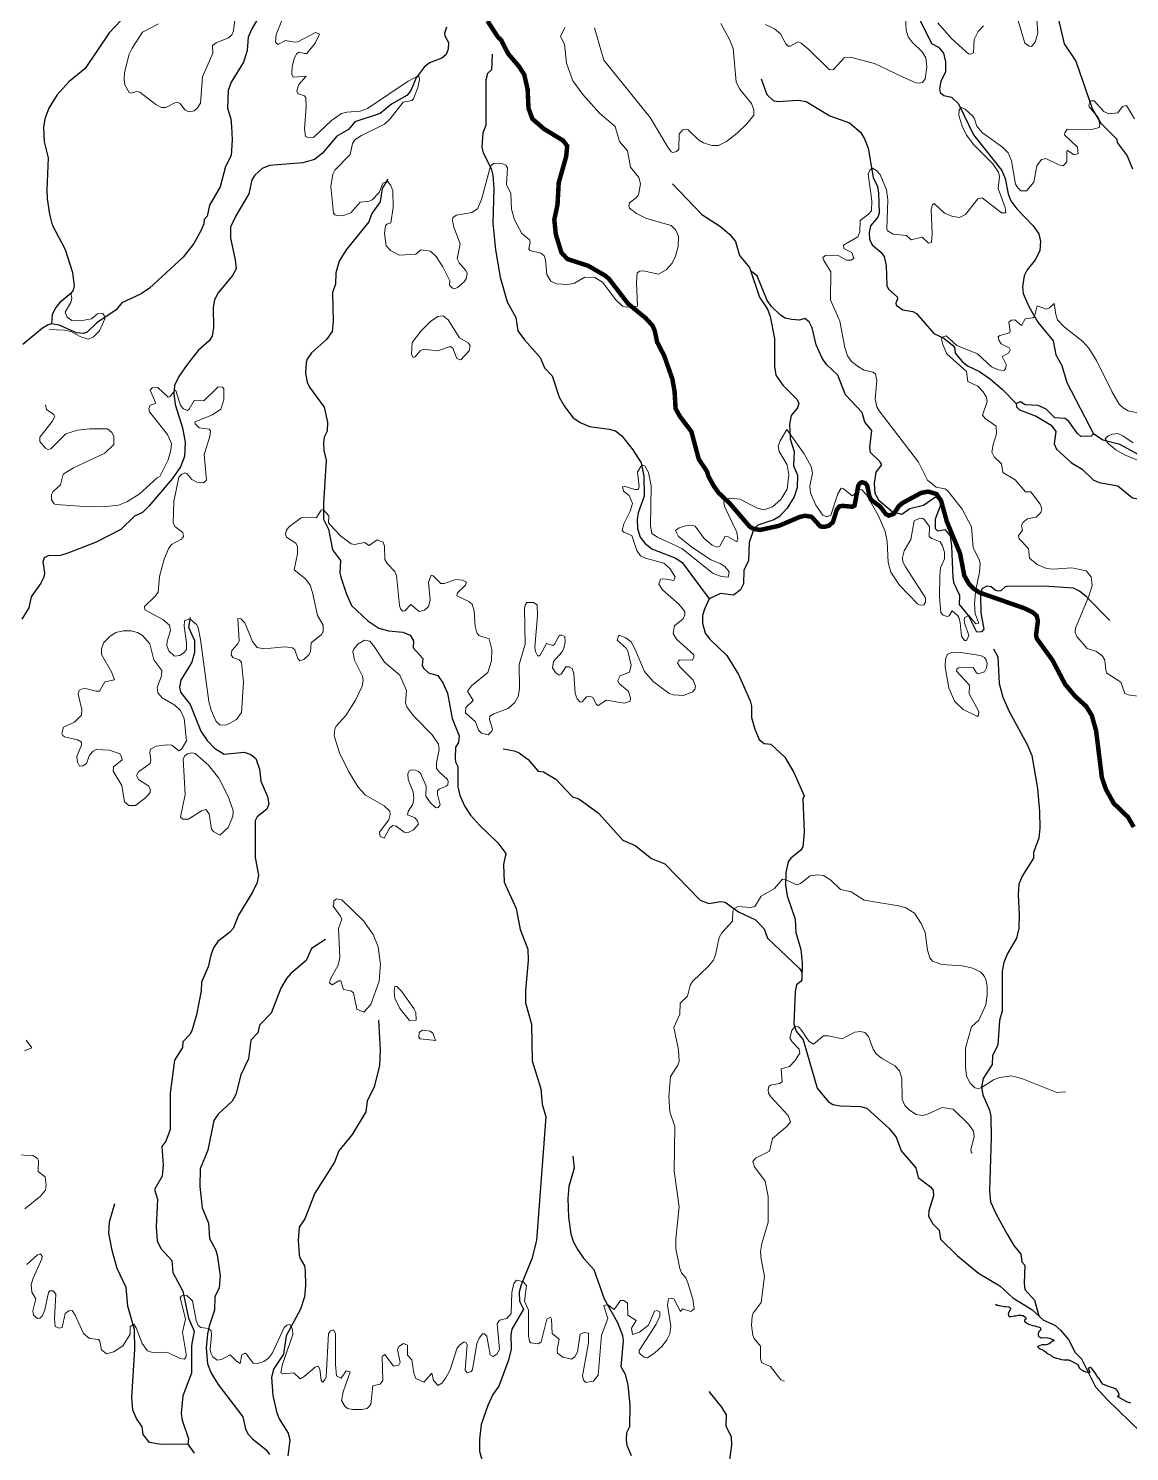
# Model space of a CAD drawing. Header units: feet. Extents: x -72 to 1107026, y -16 to 8357890.
# Drawn here: x 734551 to 759175, y 8241400 to 8273233 of the extents above; entities that cross this region are included whole.
import ezdxf

# ---------------------------------------------------------------- set-up
doc = ezdxf.new("R2010")
doc.units = ezdxf.units.FT
doc.header["$LTSCALE"] = 10
doc.header["$MEASUREMENT"] = 0
doc.layers.add('CURVAS_PERU_500_PSAD-18', color=23, linetype='CONTINUOUS', lineweight=5)
doc.layers.add('Hidrografia-IGN-QUEBRADAS', color=151, linetype='CONTINUOUS', lineweight=25)
doc.layers.add('INEI-PROV-PSAD56', color=7, linetype='CONTINUOUS')
doc.layers.add('VIAS_SIN AFIRMAR', color=31, linetype='CONTINUOUS')

msp = doc.modelspace()

# ---------------------------------------------------------------- linework, layer by layer
at = {"layer": 'CURVAS_PERU_500_PSAD-18'}
for points in [[(737457, 8273336), (737101, 8273149), (736867, 8272794), (736806, 8272657), (736701, 8272246), (736687, 8272097), (736702, 8271973), (736802, 8271803), (736847, 8271784), (736966, 8271820), (737038, 8271805), (737396, 8271534), (737528, 8271464), (737626, 8271465), (737826, 8271568), (737899, 8271579), (737943, 8271555), (738048, 8271416), (738134, 8271369), (738254, 8271391), (738331, 8271454), (738399, 8271558), (738442, 8272154), (738677, 8272677), (738669, 8272850), (738746, 8272912), (739024, 8273024), (739100, 8273087), (739139, 8273179), (739169, 8273427)], [(740346, 8273725), (740091, 8273100), (740078, 8272927), (740129, 8272874), (740302, 8272967), (740497, 8272927), (740571, 8272936), (740968, 8273145), (741056, 8273104), (740965, 8272905), (740773, 8272676), (740725, 8272669), (740608, 8272706), (740547, 8272664), (740491, 8272554), (740451, 8272383), (740442, 8272209), (740469, 8272141), (740760, 8272162), (740596, 8271976), (740553, 8271834), (740581, 8271769), (740723, 8271722), (740751, 8271682), (740760, 8271483), (740722, 8270985), (740745, 8270813), (740792, 8270799), (740924, 8270797), (741324, 8271174), (741548, 8271333), (741669, 8271363), (741968, 8271379), (742130, 8271443), (743043, 8272056), (743281, 8272180), (743294, 8272081), (743261, 8271910), (743163, 8271655), (743124, 8271625), (742931, 8271585), (742640, 8271211), (742511, 8271093), (741995, 8270842), (741851, 8270744), (741798, 8270660), (741748, 8270416), (741401, 8270060), (741354, 8269972), (741316, 8269700), (741369, 8269103), (741399, 8269064), (741404, 8269062)], [(751034, 8273322), (751235, 8273223), (751369, 8273112), (751486, 8272892), (751537, 8272838), (751586, 8272836), (751761, 8272931), (751829, 8272906), (752004, 8272765), (752462, 8272305), (752556, 8272316), (752791, 8272573), (752938, 8272593), (753469, 8272452), (754099, 8272147), (754397, 8272018), (754471, 8272008), (754544, 8272024), (754601, 8272103), (754638, 8272375), (754619, 8272573), (754542, 8272701), (754311, 8272929), (754221, 8273049), (754179, 8273192), (754158, 8273641)], [(756666, 8273453), (756834, 8272904), (756933, 8272833), (756982, 8272830), (757062, 8272924), (757127, 8273138), (757092, 8273536)], [(748011, 8270130), (747946, 8270497), (747768, 8270705), (747670, 8271038), (747327, 8271328), (746946, 8271758), (746725, 8272060), (746584, 8272459), (746540, 8272881), (746446, 8273054), (746547, 8273252)], [(747210, 8273247), (747419, 8272525), (748454, 8271240), (748850, 8270575), (748926, 8270476), (748969, 8270455), (749040, 8270478), (749093, 8270529), (749100, 8270877), (749184, 8270965), (749256, 8270981), (749302, 8270962), (749538, 8270740), (749644, 8270674), (749835, 8270617), (749984, 8270617), (750162, 8270707), (750402, 8270887), (750617, 8271096), (750771, 8271292), (750774, 8271416)], [(750774, 8271416), (750723, 8271556), (750451, 8271881), (750375, 8272038), (750309, 8272783), (750239, 8272970), (750038, 8273344)], [(754885, 8273355), (755184, 8273019), (755524, 8272709)], [(755524, 8272709), (755571, 8272665), (755620, 8272659), (755686, 8272691), (755697, 8272986), (755791, 8273163), (755905, 8273294)], [(759286, 8271208), (759108, 8271507), (759015, 8271488), (758910, 8271348), (758715, 8271324), (758602, 8271375), (758382, 8271612), (758309, 8271611), (758263, 8271525), (758269, 8271476), (758480, 8271231), (758514, 8271086), (758498, 8271014), (758331, 8270972), (757783, 8270981), (757724, 8270900), (757719, 8270852), (758008, 8270580), (758025, 8270434), (757933, 8270406), (757791, 8270506), (757770, 8270498), (757769, 8270250), (757690, 8270159), (757593, 8270181), (757300, 8270321), (757213, 8270299)], [(757213, 8270299), (757207, 8270298), (757101, 8270162), (757035, 8269793), (756870, 8269600), (756747, 8269600), (756673, 8269667), (756623, 8269753), (756536, 8270270), (756459, 8270454), (756336, 8270576), (755890, 8270896), (755757, 8271046), (755711, 8271214), (755667, 8271273), (755501, 8271424), (755411, 8271466), (755364, 8271411), (755354, 8271288), (755428, 8271050), (755528, 8270848), (755696, 8270631), (756115, 8270202), (756246, 8270020), (756265, 8269923), (756236, 8269650), (756393, 8269229), (756407, 8269111), (756312, 8269108), (755878, 8269441), (755783, 8269422), (755505, 8269070), (755372, 8269006), (755200, 8269033), (755039, 8269100), (754802, 8269319), (754767, 8269286), (754740, 8269191), (754763, 8268641), (754748, 8268445), (754676, 8268429), (754535, 8268562), (754294, 8268501), (754189, 8268600), (753891, 8268632), (753762, 8268703), (753747, 8268750), (753770, 8269399), (753740, 8269622), (753598, 8269967), (753513, 8270058), (753425, 8270104), (753365, 8270063), (753329, 8269972), (753413, 8269379), (753401, 8269155), (753340, 8269077), (753151, 8268934), (753146, 8268685), (753101, 8268570), (752781, 8268383), (752788, 8268310), (752963, 8268222), (753010, 8268084), (752946, 8268051), (752847, 8268052), (752672, 8268147), (752548, 8268164), (752374, 8268154), (752315, 8268111), (752335, 8268041), (752493, 8267787), (752486, 8267165), (752699, 8266687), (752806, 8266097), (752867, 8265907), (752953, 8265785), (753113, 8265665), (753241, 8265588), (753437, 8265548), (753497, 8265507), (753521, 8265360), (753487, 8264937), (753526, 8264767), (753575, 8264681), (754458, 8263531), (754656, 8263129), (754848, 8262970), (755043, 8262934), (755106, 8262895), (755429, 8262482), (755641, 8262086), (755681, 8261614), (755805, 8261370), (755831, 8261273), (755816, 8261074), (755734, 8260672)], [(741404, 8269062), (741470, 8269042), (741594, 8269050), (741758, 8269107), (741972, 8269349), (742169, 8269369), (742236, 8269402), (742390, 8269565), (742472, 8269771), (742582, 8269818), (742657, 8269719), (742701, 8269602), (742710, 8269228), (742657, 8268884), (742562, 8268856), (742533, 8268819), (742515, 8268645), (742551, 8268374), (742649, 8268266), (742840, 8268161), (743214, 8268185), (743322, 8268280), (743543, 8268250), (743670, 8268132), (743818, 8267901), (743975, 8267588), (743963, 8267489), (744032, 8267420), (744080, 8267407), (744149, 8267436), (744298, 8267568), (744338, 8267631), (744361, 8267753), (744335, 8267822), (744184, 8267989), (744137, 8268076), (744208, 8268415), (744062, 8268785), (744033, 8268932), (744042, 8269006), (744124, 8269058), (744469, 8269115), (744590, 8269201), (744681, 8269405), (744885, 8270152), (744958, 8270217), (745157, 8270206), (745226, 8270178), (745266, 8270117), (745244, 8269744), (745338, 8269542), (745350, 8269192), (745421, 8268953), (745581, 8268643), (745755, 8268502), (745768, 8268454), (745744, 8268306), (745764, 8268263), (746006, 8268209), (746083, 8268150), (746113, 8268055), (746145, 8267732), (746231, 8267582), (746363, 8267517), (746612, 8267506), (746759, 8267533), (746995, 8267672), (747218, 8267662), (747385, 8267557), (747688, 8267159), (747832, 8267023), (747928, 8266999), (748041, 8267009)], [(748041, 8267009), (748174, 8267021), (748145, 8267545), (748162, 8267769), (748226, 8267806), (748300, 8267812), (748640, 8267737), (748811, 8267835), (748943, 8267985), (749023, 8268141), (749079, 8268358), (749086, 8268582), (749031, 8268720), (748924, 8268824), (748373, 8268983), (748151, 8269096), (747991, 8269216), (747974, 8269262), (747990, 8269335), (748150, 8269452), (748194, 8269512), (748238, 8269756), (748200, 8269899), (748011, 8270130)], [(735016, 8266500), (735353, 8266487), (735498, 8266452), (735719, 8266334), (735884, 8266282), (736000, 8266326), (736139, 8266468), (736259, 8266741), (736247, 8266815), (736217, 8266853), (736095, 8266848), (735962, 8266736), (735717, 8266689), (735519, 8266703), (735417, 8266774), (735372, 8266885), (735497, 8267101), (735519, 8267198), (735499, 8267303)], [(759413, 8258291), (759141, 8258328), (759072, 8258358), (758983, 8258612), (758668, 8258810), (758641, 8258879), (758620, 8259103), (758572, 8259190), (758436, 8259299), (758224, 8259365), (757997, 8259630), (757957, 8259720), (757963, 8259819), (758266, 8260532), (758340, 8260770), (758318, 8260966), (758204, 8261102), (757887, 8261171), (757464, 8261138), (757314, 8261150), (757109, 8261239), (756938, 8261384), (756913, 8261603), (756703, 8261817), (756688, 8261888), (756779, 8262001), (756761, 8262124), (756795, 8262189), (756892, 8262267), (757087, 8262298), (757193, 8262403), (757212, 8262498), (757176, 8262591), (756968, 8262871), (756846, 8262870), (756619, 8263134), (756340, 8263297), (756311, 8263491), (756151, 8263648), (756096, 8263757), (756123, 8263929), (756198, 8264168), (756191, 8264339), (755945, 8264506), (755888, 8264585), (755993, 8264889), (755973, 8264986), (755901, 8265104), (755779, 8265229), (755556, 8265338), (755531, 8265557), (755087, 8265957), (754996, 8266161), (754973, 8266284), (754987, 8266330), (755076, 8266358), (755313, 8266138), (755777, 8265957), (756087, 8265667), (756245, 8265594), (756368, 8265583), (756409, 8265644), (756416, 8265718), (756327, 8265894), (756476, 8265978), (756502, 8266045), (756483, 8266090), (756305, 8266178), (756249, 8266261), (756236, 8266333), (756274, 8266364), (756489, 8266425), (756504, 8266470), (756472, 8266664), (756533, 8266707), (756606, 8266713), (756755, 8266588), (756841, 8266737), (757012, 8266757), (757050, 8266786), (757109, 8267025), (757318, 8266957), (757386, 8266985), (757490, 8267082), (757523, 8266834), (757565, 8266717), (757719, 8266554), (758131, 8266229), (758266, 8266081), (758437, 8265806), (758777, 8265109), (758946, 8264832), (759034, 8264744), (759143, 8264683), (759504, 8264603)], [(741136, 8259728), (741101, 8259679), (740871, 8259490), (740855, 8259292), (740824, 8259225), (740715, 8259123), (740623, 8259089), (740575, 8259141), (740511, 8259331), (740458, 8259380), (740284, 8259398), (739811, 8259355), (739667, 8259387), (739559, 8259522), (739393, 8259939), (739302, 8260023), (739236, 8260032), (739261, 8259535), (739232, 8259467), (739102, 8259316), (739081, 8259219), (739121, 8259160), (739261, 8259106), (739313, 8259055), (739360, 8258608), (739318, 8257935), (739204, 8257774), (738985, 8257657), (738838, 8257650), (738747, 8257733), (738633, 8257983), (738586, 8258177), (738399, 8259564), (738345, 8259834), (738312, 8259900), (738157, 8260023), (738043, 8259984), (738031, 8259862), (738086, 8259491), (738081, 8259342), (738039, 8259280), (737937, 8259208), (737817, 8259192), (737692, 8259313), (737642, 8259426), (737651, 8259525), (737726, 8259764), (737706, 8259883), (737556, 8260014), (737150, 8260230), (737144, 8260305), (737380, 8260524), (737451, 8260626), (737478, 8260973), (737585, 8261358), (737681, 8261589), (737752, 8261690), (737972, 8261808), (738019, 8261865), (738005, 8261961), (737823, 8262092), (737785, 8262180), (737805, 8262654), (737911, 8263193), (737979, 8263265), (738048, 8263293), (738094, 8263276), (738204, 8263141), (738316, 8263087), (738463, 8263068), (738534, 8263130), (738481, 8263701), (738606, 8264106), (738619, 8264230), (738588, 8264266), (738367, 8264302), (738276, 8264387), (738274, 8264432), (738665, 8264593), (738853, 8264713), (738923, 8264924), (738921, 8265174), (738893, 8265212), (738796, 8265217), (738474, 8264906), (738254, 8264910), (738147, 8264716), (738109, 8264686), (738019, 8264725), (737954, 8264801), (737849, 8265132), (737826, 8265137), (737718, 8265000), (737674, 8264983), (737440, 8265204), (737319, 8265193), (737271, 8265140), (737393, 8264869), (737386, 8264846), (737269, 8264803), (737246, 8264733), (737254, 8264658), (737659, 8264152), (737746, 8263947), (737734, 8263798), (737676, 8263581), (737490, 8263208), (737426, 8263177), (737024, 8262815), (736748, 8262643), (736563, 8262571), (736290, 8262540), (735915, 8262534), (735166, 8262581), (735122, 8262602), (735069, 8262686), (735064, 8262810), (735103, 8262873), (735268, 8263024), (735323, 8263264), (735557, 8263407), (736260, 8263734), (736457, 8263924), (736463, 8264110), (736414, 8264197), (736318, 8264273), (735919, 8264280), (735646, 8264247), (735386, 8264163), (735053, 8263829), (734980, 8263818), (734935, 8263841), (734807, 8263992), (734804, 8264090), (735084, 8264441), (735139, 8264553), (735117, 8264596), (734953, 8264708), (734932, 8264817)], [(751513, 8264265), (751359, 8264008), (751318, 8263891), (751338, 8263769), (751520, 8263472), (751555, 8263250), (751519, 8262929), (751374, 8262697), (751187, 8262533), (751002, 8262464), (750857, 8262501), (750456, 8262701), (750258, 8262725), (750137, 8262700)], [(753087, 8262892), (753012, 8262800), (752968, 8262781), (752775, 8262937), (752729, 8262946), (752651, 8262819), (752493, 8262346), (752405, 8262307), (752316, 8262346), (752156, 8262568), (752037, 8262842), (752027, 8262991), (752082, 8263286), (752055, 8263432), (751900, 8263717), (751513, 8264265)], [(759253, 8263963), (759028, 8264121), (758914, 8264171), (758790, 8264159), (758697, 8264123), (758633, 8264052), (758695, 8263950), (758868, 8263807), (759063, 8263694), (759504, 8263518)], [(750137, 8262700), (750112, 8262695), (750101, 8262623), (750126, 8262526), (750396, 8261963), (750414, 8261815), (750391, 8261746), (750202, 8261861), (750131, 8261874), (750015, 8261655), (749951, 8261626), (749838, 8261677), (749664, 8261820), (749464, 8262103), (749367, 8262122), (749243, 8262106), (749101, 8262060), (749022, 8262004), (749085, 8261871), (749378, 8261637), (749813, 8261343), (750023, 8261265), (750127, 8261197), (750220, 8261080), (750198, 8260962), (750051, 8260971), (749864, 8261042), (749162, 8261602), (748618, 8261854), (748493, 8261935), (748460, 8262104), (748476, 8263003), (748415, 8263297), (748335, 8263450), (748290, 8263461), (748249, 8263433), (748169, 8263308), (748210, 8262988), (748185, 8262921), (748112, 8262921), (747873, 8262995), (747832, 8262979), (747857, 8262885), (747985, 8262787), (748062, 8262604), (748010, 8262438), (747863, 8262149), (747829, 8262004), (747862, 8261968), (748043, 8261887), (748156, 8261558), (748240, 8261435), (748351, 8261380), (748760, 8261269), (748892, 8261155), (749016, 8260969), (748981, 8260882), (748760, 8260921), (748687, 8260914), (748648, 8260799), (748732, 8260677), (749104, 8260344), (749231, 8260190), (749229, 8260116), (749189, 8260025), (748996, 8259870), (748968, 8259700), (749045, 8259574), (749428, 8259218), (749433, 8259168), (749400, 8259102), (749128, 8259106), (749085, 8259085), (749067, 8259039), (749115, 8258955), (749419, 8258658), (749469, 8258521), (749453, 8258448), (749403, 8258393), (749197, 8258308), (748973, 8258323), (748879, 8258355), (748520, 8258624), (748325, 8258852), (748114, 8259358), (748029, 8259511), (747913, 8259605), (747750, 8259664), (747715, 8259551), (747919, 8259371), (747957, 8259307), (748027, 8258991), (747992, 8258836), (747783, 8258755), (747728, 8258648), (747762, 8258583), (747966, 8258402), (748013, 8258261), (748006, 8258188), (747869, 8258140), (747476, 8258210), (747293, 8258086), (747252, 8258109), (747172, 8258265), (747106, 8258295), (747033, 8258282), (746934, 8258171), (746889, 8258162), (746825, 8258238), (746778, 8258353), (746746, 8258801), (746706, 8258917), (746640, 8258953), (746566, 8258955), (746463, 8258786), (746420, 8258768), (746338, 8258824), (746271, 8258928), (746294, 8259072), (746476, 8259279), (746524, 8259366), (746556, 8259512), (746542, 8259634), (746474, 8259664), (746425, 8259658), (746318, 8259462), (746279, 8259432), (746138, 8259473), (745995, 8259212), (745955, 8259190), (745936, 8259206), (745890, 8259294), (745878, 8259393), (745938, 8260090), (745926, 8260339), (745846, 8260392), (745698, 8260395), (745655, 8260334), (745641, 8260261), (745660, 8259462), (745524, 8259008), (745531, 8258459), (745505, 8258287), (745429, 8258158), (745281, 8258024), (744955, 8257902), (744872, 8257847), (744861, 8257776), (744927, 8257562), (744910, 8257516), (744830, 8257431), (744685, 8257469), (744615, 8257537), (744547, 8257724), (744326, 8257924), (744335, 8258045), (744495, 8258198), (744368, 8258407), (744457, 8258525), (744820, 8258829), (744907, 8259087), (744912, 8259337), (744855, 8259578), (744620, 8259655), (744575, 8259713), (744541, 8259859), (744516, 8260208), (744474, 8260351), (744402, 8260418), (744132, 8260541), (744146, 8260609), (744326, 8260783), (744348, 8260849), (744258, 8260888), (744109, 8260903), (743849, 8260817), (743775, 8260815), (743599, 8260989), (743554, 8261005), (743498, 8260844), (743534, 8260446), (743500, 8260302), (743405, 8260222), (743287, 8260188), (743104, 8260348), (742969, 8260204), (742923, 8260198), (742871, 8260251), (742848, 8260322), (742781, 8260993), (742741, 8261084), (742571, 8261267), (742521, 8261353), (742515, 8261651), (742486, 8261745), (742347, 8261791), (742168, 8261666), (742062, 8261731), (741841, 8261693), (741768, 8261707), (741528, 8261884), (741288, 8262139), (741263, 8262182), (741270, 8262328), (741138, 8262475), (741095, 8262460), (740993, 8262292), (740648, 8262287), (740388, 8262094), (740321, 8262020), (740300, 8261923), (740320, 8261852), (740529, 8261717), (740568, 8261655), (740567, 8261481), (740493, 8261124), (740744, 8260918), (740847, 8260778), (740903, 8260612), (741013, 8260099), (741142, 8259888), (741144, 8259739), (741136, 8259728)], [(755734, 8260672), (755727, 8260633), (755706, 8260359), (755721, 8260135), (755803, 8259930), (755737, 8259911), (755581, 8260102), (755493, 8260059), (755475, 8260014), (755485, 8259940), (755579, 8259656), (755529, 8259542), (755485, 8259541), (755416, 8259642), (755388, 8259940), (755366, 8260038), (755325, 8260100), (755209, 8260202), (755143, 8260096), (755099, 8260077), (755006, 8260111), (754958, 8260167), (754924, 8260515), (754932, 8260990), (754947, 8261164), (755035, 8261370), (755033, 8261519), (754991, 8261663), (754937, 8261746), (754753, 8261822), (754696, 8261870), (754703, 8262091), (754585, 8262252), (754544, 8262277), (754469, 8262271), (754360, 8262218), (754287, 8261802), (754133, 8261545), (754100, 8261400), (754108, 8261300), (754162, 8261188), (754613, 8260498), (754613, 8260400), (754574, 8260338), (754500, 8260336), (754431, 8260365), (754030, 8260777), (753838, 8261068), (753778, 8261284), (753753, 8261758), (753709, 8261978), (753555, 8262347), (753293, 8262802), (753191, 8262910), (753122, 8262934), (753087, 8262892)], [(741883, 8259422), (741817, 8259344), (741805, 8259296), (741842, 8259101), (742019, 8258743), (742033, 8258644), (742011, 8258522), (741863, 8258206), (741649, 8257867), (741433, 8257626), (741400, 8257558), (741385, 8257410), (741508, 8257031), (741718, 8256605), (741921, 8256261), (742091, 8256079), (742502, 8255843), (742630, 8255726), (742638, 8255652), (742608, 8255532), (742403, 8255252), (742413, 8255154), (742506, 8255122), (742626, 8255341), (742700, 8255404), (742757, 8255391)], [(742757, 8255391), (742772, 8255387), (742955, 8255257), (743027, 8255241), (743161, 8255305), (743275, 8255435), (743252, 8255505), (743186, 8255581), (743026, 8255644), (743041, 8255715), (743147, 8255884), (743169, 8256006), (743151, 8256155), (743040, 8256433), (743036, 8256557), (743062, 8256627), (743107, 8256647), (743206, 8256641), (743276, 8256614), (743328, 8256561), (743445, 8256286), (743440, 8256063), (743533, 8255916), (743663, 8255799), (743710, 8255809), (743756, 8255866), (743695, 8256108), (743698, 8256182), (743732, 8256217), (743894, 8256283), (743930, 8256316), (743938, 8256390), (743920, 8256436), (743733, 8256601), (743677, 8256682), (743673, 8256806), (743735, 8257100), (743719, 8257222), (743581, 8257430), (743162, 8257859), (743009, 8258056), (742984, 8258151), (743008, 8258423), (742858, 8258766), (742515, 8259058), (742268, 8259433), (742184, 8259525), (742063, 8259546), (741914, 8259458), (741883, 8259422)], [(747652, 8244575), (747794, 8244777), (747868, 8244775), (747950, 8244721), (747954, 8244452), (748138, 8244328), (748038, 8244161), (748057, 8244015), (748219, 8244073), (748417, 8244224), (748553, 8244542), (748601, 8244553), (748670, 8244526), (748670, 8244430), (748591, 8244246), (748210, 8243661), (748211, 8243611), (748243, 8243573), (748322, 8243512), (748393, 8243492), (748556, 8243607), (748720, 8243760), (748828, 8243898), (748894, 8244032), (748914, 8244205), (748845, 8244675), (748863, 8244818), (748936, 8244833), (748980, 8244813), (749134, 8244533), (749180, 8244592), (749366, 8244529), (749438, 8244590), (749405, 8244811), (749298, 8245170), (749251, 8245286), (749152, 8245397), (749118, 8245491), (749027, 8245931), (749029, 8246156), (749102, 8246876), (748992, 8247668), (749009, 8248667), (748892, 8248995), (748870, 8249344), (748908, 8249792), (749074, 8250040), (749101, 8250135), (749085, 8250384), (748987, 8250884), (749115, 8251182), (749127, 8251429), (749288, 8251583), (749352, 8251824), (749400, 8251911), (749761, 8252256), (749870, 8252392), (749917, 8252508), (749994, 8252900), (750058, 8253006), (750293, 8253264), (750300, 8253485), (750336, 8253550), (750424, 8253592), (750697, 8253567), (750793, 8253590), (750933, 8253824), (751237, 8253993), (751411, 8254202), (751484, 8254196), (751727, 8254073), (751819, 8254108), (752032, 8254280), (752204, 8254303), (752327, 8254282), (752498, 8254184), (752707, 8253969), (752949, 8253922), (753242, 8253733), (754006, 8253609), (754174, 8253562), (754363, 8253443), (754512, 8253213), (754602, 8253007), (754653, 8252612), (754711, 8252447), (754768, 8252366), (754979, 8252297), (755428, 8252265), (755672, 8252215), (755847, 8252120), (755932, 8252029), (755961, 8251960), (755988, 8251813), (755988, 8251613), (755960, 8251390), (755802, 8251051), (755641, 8250897), (755505, 8250421), (755506, 8249996), (755531, 8249798), (755608, 8249643), (755714, 8249538), (755787, 8249521), (755860, 8249536), (756130, 8249715), (756269, 8249770), (756540, 8249805), (756804, 8249730), (757547, 8249434), (757720, 8249447), (757744, 8249440)], [(741376, 8253665), (741383, 8253718), (741441, 8253761), (741561, 8253743), (742041, 8253270), (742260, 8252966), (742368, 8252687), (742420, 8252291), (742415, 8252219)], [(742415, 8252219), (742393, 8251918), (742210, 8251401), (742054, 8251226), (741897, 8251293), (741820, 8251658), (741763, 8251703), (741593, 8251738), (741538, 8251927), (741492, 8251929), (741340, 8251842), (741280, 8251881), (741303, 8251975), (741474, 8252279), (741514, 8252449), (741486, 8253097), (741557, 8253309), (741532, 8253379), (741366, 8253596), (741376, 8253665)], [(742775, 8251804), (742744, 8251810), (742728, 8251687), (742745, 8251538), (742853, 8251313), (743074, 8251043), (743210, 8251047)], [(743210, 8251047), (743223, 8251047), (743214, 8251222), (743171, 8251311), (742893, 8251696), (742787, 8251801), (742775, 8251804)], [(755658, 8248077), (755631, 8248104), (755622, 8248153), (755700, 8248442), (755685, 8248563), (755570, 8248726), (755227, 8249061), (754981, 8249099), (754644, 8248938), (754548, 8248913), (754402, 8248942), (754253, 8249033), (754152, 8249143), (754088, 8249278), (754081, 8249752), (754032, 8249918), (753927, 8250024), (753625, 8250201), (753509, 8250295), (753444, 8250401), (753338, 8250682), (753255, 8250772), (753157, 8250792), (753033, 8250780), (752750, 8250628), (752434, 8250696), (752334, 8250697), (752105, 8250511), (752003, 8250576), (751836, 8250826), (751771, 8250902), (751724, 8250916), (751679, 8250899), (751624, 8250815), (751581, 8250649), (751631, 8250564), (751789, 8250404), (751802, 8250309), (751692, 8250143), (751572, 8250016), (751383, 8249961), (751406, 8249670), (751343, 8249632), (751146, 8249595), (751108, 8249565), (751090, 8249493), (751099, 8249419), (751151, 8249334), (751542, 8248913), (751589, 8248773), (751515, 8248675), (751191, 8248402), (751121, 8248115), (750809, 8247960), (750752, 8247885), (750789, 8247768), (751025, 8247446), (751095, 8247104), (751090, 8246530), (750950, 8246051), (750922, 8245878), (750934, 8245704), (751008, 8245326)], [(734501, 8250605), (734623, 8250428), (734460, 8250366)], [(743655, 8250605), (743659, 8250595), (743312, 8250633), (743284, 8250672), (743285, 8250771), (743363, 8250824), (743420, 8250818)], [(743420, 8250818), (743536, 8250804), (743594, 8250759), (743655, 8250605)], [(734268, 8248036), (734645, 8248022), (734750, 8247954), (734774, 8247911), (734769, 8247664), (734922, 8247541), (734950, 8247369), (734928, 8247247), (734818, 8247112), (734471, 8246826)], [(734511, 8245584), (734750, 8245803), (734817, 8245825), (734856, 8245761), (734851, 8245712), (734655, 8245280), (734612, 8245137), (734625, 8244963), (734713, 8244815), (734645, 8244549), (734662, 8244453), (734755, 8244372), (734803, 8244381), (734858, 8244431), (734920, 8244566), (734997, 8244959), (735030, 8244993), (735104, 8244997), (735160, 8244921), (735133, 8244372), (735148, 8244198), (735235, 8244156), (735306, 8244173), (735373, 8244488), (735453, 8244547), (735525, 8244552), (735596, 8244450), (735784, 8244043), (735917, 8243931), (736114, 8243909), (736143, 8243869), (736184, 8243675), (736296, 8243582), (736463, 8243631), (736667, 8243773), (736824, 8244026), (736822, 8244200), (736905, 8244246), (736959, 8244165), (737090, 8243814), (737209, 8243655), (737326, 8243617), (737650, 8243619), (737942, 8243479), (738038, 8243463), (738077, 8243526), (738079, 8243576), (737994, 8244068), (738062, 8244357), (737945, 8244842), (737970, 8244881), (738093, 8244887), (738221, 8244774), (738300, 8244332), (738344, 8244216), (738405, 8244176), (738578, 8244149), (738633, 8244103), (738647, 8244004), (738614, 8243681), (738629, 8243608), (738676, 8243520), (738772, 8243444), (738869, 8243462), (739063, 8243566), (739202, 8243422), (739285, 8243372), (739320, 8243566), (739386, 8243597), (739430, 8243576), (739575, 8243374), (739673, 8243369), (739814, 8243417), (739918, 8243486), (740010, 8243604), (740272, 8244171), (740325, 8244223), (740396, 8244245), (740456, 8244140), (740465, 8244016), (740231, 8243357), (740197, 8243161), (740236, 8243138), (740484, 8243159), (740630, 8243029), (740718, 8243075), (740962, 8243290), (741032, 8243306), (741063, 8243240), (741097, 8242992), (741123, 8242955), (741182, 8243001), (741210, 8243069), (741259, 8244042), (741303, 8244102), (741371, 8244125), (741418, 8244043), (741415, 8243343), (741437, 8243095), (741546, 8243044), (741656, 8243204), (741747, 8243179), (741589, 8242732), (741549, 8242539), (741626, 8242413), (741683, 8242364), (741804, 8242338), (742003, 8242337), (742125, 8242365), (742208, 8242453), (742249, 8242873), (742414, 8242907), (742472, 8242986), (742462, 8243533), (742480, 8243544)], [(742480, 8243544), (742520, 8243567), (742711, 8243306), (742830, 8243328), (742861, 8243392), (742803, 8243684), (742837, 8243750), (742940, 8243818), (743028, 8243781), (743024, 8243558), (743121, 8243448), (743169, 8243152), (743213, 8243036), (743392, 8242951), (743572, 8243154), (743610, 8242986), (743713, 8242880), (743795, 8242928), (743886, 8243048), (743980, 8243224), (744134, 8243699), (744193, 8243779), (744292, 8243855), (744336, 8243836), (744358, 8243792), (744316, 8243219), (744360, 8243161), (744452, 8243187), (744478, 8243229), (744580, 8243819), (744629, 8243934), (744704, 8244034), (744750, 8244033), (744802, 8243980), (744877, 8243565), (744940, 8243525), (745023, 8243576), (745084, 8243683), (745035, 8244253), (745084, 8244339), (745252, 8244376), (745349, 8244487), (745363, 8244960), (745408, 8245155), (745466, 8245234), (745609, 8245202), (745688, 8245111), (745642, 8244765), (745734, 8244563), (745732, 8243989), (745752, 8243866), (745784, 8243829), (745956, 8243811), (746017, 8243850), (746141, 8244358), (746225, 8244402), (746246, 8244361), (746266, 8244038), (746419, 8243915), (746374, 8243672), (746381, 8243599), (746499, 8243510), (746693, 8243465), (746773, 8243519), (746829, 8243630), (746892, 8244023), (746978, 8244065), (747075, 8244050), (747076, 8243829), (746944, 8243091), (746963, 8242995), (747018, 8242947), (747188, 8242977), (747292, 8243105), (747368, 8244002), (747505, 8244375), (747416, 8244658), (747503, 8244690), (747652, 8244575)], [(751008, 8245326), (750936, 8244731), (750759, 8244492), (750734, 8244422), (750722, 8244223), (750753, 8244000), (750778, 8243930), (750920, 8243759), (750921, 8243485), (750942, 8243388), (751146, 8243303), (751373, 8243007), (751455, 8242974)]]:
    msp.add_lwpolyline(points, dxfattribs=at)
for points in [[(744223, 8265820), (744407, 8266023), (744431, 8266143), (744382, 8266197), (744188, 8266309), (743938, 8266712), (743827, 8266808), (743705, 8266788), (743539, 8266677), (743328, 8266465), (743129, 8266209), (743116, 8265936), (743156, 8265874), (743200, 8265885), (743313, 8266018), (743376, 8266058), (743696, 8266021), (743979, 8266115), (744041, 8266079), (744134, 8265848)], [(736943, 8255854), (737172, 8256033), (737271, 8256145), (737272, 8256219), (737241, 8256287), (737010, 8256433), (736968, 8256519), (737011, 8256606), (737273, 8256793), (737290, 8256865), (737263, 8257038), (737277, 8257110), (737409, 8257178), (737656, 8257207), (737755, 8257197), (737910, 8257074), (737974, 8257109), (738088, 8257300), (738030, 8257796), (737952, 8257979), (737821, 8258094), (737544, 8258263), (737440, 8258370), (737427, 8258491), (737522, 8258749), (737534, 8258872), (737355, 8259109), (737261, 8259470), (737098, 8259657), (736991, 8259722), (736845, 8259756), (736671, 8259757), (736501, 8259719), (736375, 8259637), (736234, 8259496), (736183, 8259356), (736181, 8259231), (736415, 8258829), (736471, 8258664), (736259, 8258621), (736137, 8258408), (736063, 8258405), (735799, 8258477), (735685, 8258430), (735659, 8258338), (735741, 8257999), (735737, 8257875), (735581, 8257717), (735333, 8257602), (735299, 8257460), (735316, 8257414), (735357, 8257385), (735649, 8257320), (735734, 8257271), (735734, 8257198), (735632, 8256945), (735646, 8256821), (735691, 8256733), (735763, 8256737), (735848, 8256789), (735914, 8256976), (735997, 8257069), (736063, 8257104), (736361, 8257089), (736593, 8257005), (736634, 8256943), (736643, 8256870), (736450, 8256716), (736441, 8256619), (736636, 8256300), (736701, 8255933), (736794, 8255853)], [(755677, 8258940), (755353, 8258933), (755316, 8258902), (755305, 8258853), (755592, 8258544), (755590, 8258347), (755806, 8257954), (755800, 8257880), (755771, 8257844), (755457, 8257997), (755258, 8258184), (755134, 8258483), (755054, 8258950), (755058, 8259125), (755106, 8259238), (755200, 8259271), (755349, 8259280), (755843, 8259210), (755930, 8259163), (755972, 8259101), (755987, 8259028), (755976, 8258929), (755931, 8258841), (755793, 8258794), (755752, 8258820)], [(738832, 8255186), (739015, 8255356), (739124, 8255607), (739125, 8255731), (739027, 8256040), (738809, 8256462), (738577, 8256755), (738275, 8257016), (738201, 8257028), (738104, 8257007), (738045, 8256962), (738010, 8256897), (738057, 8256099), (737951, 8255588), (738005, 8255543), (738129, 8255544), (738423, 8255731), (738515, 8255761), (738588, 8255663), (738643, 8255319), (738693, 8255264)]]:
    msp.add_lwpolyline(points, close=True, dxfattribs=at)
at = {"layer": 'Hidrografia-IGN-QUEBRADAS'}
msp.add_line((751794, 8252204), (751852, 8252114), dxfattribs=at)
for points in [[(757461, 8273974), (757716, 8272890), (757974, 8272498), (758348, 8271423), (758526, 8271125), (758891, 8270755), (758897, 8270683), (759123, 8270387), (759241, 8270091)], [(739781, 8273635), (739543, 8273224), (739466, 8273040), (739440, 8272742), (739360, 8272479), (739086, 8272032), (739014, 8271846), (738998, 8271449), (739078, 8271212), (739093, 8271038), (739106, 8270738), (739080, 8270390), (738954, 8270147), (738838, 8269687), (738599, 8269277), (738548, 8269035), (738481, 8268963), (738476, 8268865), (738407, 8268704), (738251, 8268420), (738011, 8268114), (737257, 8267420), (737071, 8267295), (736641, 8267094), (736514, 8266941), (736078, 8266648), (735866, 8266438), (735771, 8266409), (735622, 8266423), (735234, 8266594), (735063, 8266625), (734991, 8266606), (734864, 8266526), (734422, 8266160)], [(736767, 8273566), (736358, 8273136), (735815, 8272337), (735453, 8272037), (735183, 8271744), (735004, 8271449), (734919, 8271214), (734884, 8271021), (734902, 8270697), (734994, 8270337), (734960, 8269620), (734972, 8269422), (735021, 8269077), (735082, 8268837), (735369, 8268290), (735534, 8267775), (735569, 8267465), (735553, 8267379), (735501, 8267305), (735250, 8267106), (735159, 8266989), (735083, 8266832), (735063, 8266625)], [(754331, 8273738), (754747, 8272896), (754899, 8272811), (755016, 8272679), (755057, 8272487), (755060, 8272262), (754952, 8272043), (754927, 8271891), (754942, 8271800), (755022, 8271733), (755190, 8271696), (755353, 8271543), (755686, 8270852), (756317, 8270059), (756394, 8269876), (756459, 8269530), (756523, 8269374), (756656, 8269199), (757020, 8268818), (757143, 8268638), (757181, 8268465), (757170, 8268268), (757075, 8268063), (756888, 8267831), (756816, 8267700), (756782, 8267452), (756797, 8267305), (756922, 8267012), (757123, 8266666), (757466, 8266245), (757529, 8265929), (757662, 8265692), (757775, 8265312), (758371, 8264164)], [(743896, 8273261), (743855, 8273117), (743860, 8273068), (743943, 8272915), (743935, 8272766), (743893, 8272649), (743797, 8272571), (743518, 8272463), (743403, 8272367), (743223, 8272128), (743096, 8271829), (743015, 8271735), (742666, 8271541), (742418, 8271332), (741851, 8271143), (741708, 8270970), (741450, 8270820), (741126, 8270441), (740950, 8270302), (740687, 8270227), (739940, 8270167), (739779, 8270100), (739612, 8269951), (739547, 8269845), (739477, 8269535), (739185, 8269039), (739068, 8268791), (739067, 8268543), (739175, 8268055), (739193, 8267856), (739113, 8267703), (738791, 8267321), (738711, 8267166), (738680, 8266994), (738689, 8266544), (738658, 8266347), (738591, 8266243), (738347, 8266028), (738100, 8265714), (737916, 8265446), (737820, 8265244), (737800, 8265070), (737830, 8264822), (737998, 8264299), (738054, 8263979), (738043, 8263655), (737953, 8263424), (737762, 8263161), (737243, 8262546), (737100, 8262407), (736919, 8262324), (736619, 8262024), (736061, 8261744), (735434, 8261495), (735267, 8261443), (734993, 8261437), (734905, 8261392), (734872, 8261301), (734906, 8261054), (734895, 8260955), (734827, 8260822), (734611, 8260516), (734561, 8260273), (734404, 8260019)], [(744919, 8272658), (744909, 8272310), (744818, 8272227), (744778, 8272083), (744780, 8271059), (744714, 8270899), (744689, 8270576), (744716, 8270454), (744897, 8270098), (744939, 8269954), (744957, 8269655), (744937, 8268881), (744997, 8268284), (745100, 8267668), (745258, 8267115), (745453, 8266767), (745496, 8266472), (745640, 8266268), (745996, 8265870), (746089, 8265639), (746263, 8265461), (746422, 8264988), (746530, 8264791), (746724, 8264531), (746889, 8264418), (747094, 8264326), (747539, 8264272), (747682, 8264229), (747817, 8264119), (748070, 8263810), (748255, 8263513), (748310, 8263219), (748323, 8262770), (748189, 8262394), (748163, 8262247), (748173, 8262047), (748232, 8261857), (748336, 8261717), (748491, 8261591), (749026, 8261383), (749173, 8261290), (749773, 8260471)], [(750937, 8272106), (751064, 8271758), (751206, 8271621), (751303, 8271599), (751772, 8271632), (751942, 8271600), (752469, 8271278), (752911, 8271120), (753158, 8270911), (753249, 8270767), (753329, 8270555), (753440, 8269896), (753537, 8269696), (753563, 8269550), (753577, 8269102), (753545, 8269013), (753382, 8268820), (753352, 8268672), (753359, 8268518), (753422, 8268394), (753616, 8268228), (753687, 8268130), (753729, 8267934), (753747, 8267485), (753784, 8267400), (753975, 8267232), (753983, 8267188), (753946, 8267086), (753959, 8267045), (754102, 8266939), (754326, 8266903), (754410, 8266860), (754795, 8266406), (755020, 8266306), (755216, 8266152), (755258, 8266094), (755273, 8265967), (755434, 8265781), (755551, 8265689), (755819, 8265561), (756062, 8265391), (756326, 8265167), (756643, 8264845)], [(742591, 8269864), (742461, 8269651), (742417, 8269356), (742228, 8269093), (742161, 8268905), (741658, 8268283), (741501, 8268029), (741423, 8267766), (741417, 8267516), (741348, 8267329), (741366, 8266680), (741346, 8266457), (741216, 8266274), (740879, 8265978), (740781, 8265834), (740761, 8265762), (740744, 8265513), (740781, 8265317), (740838, 8265206), (741164, 8264765), (741241, 8264425), (741230, 8264226), (741162, 8264094), (741149, 8263969), (741156, 8263795), (741211, 8263578), (741147, 8262605), (741147, 8262255), (741261, 8262034), (741350, 8261569), (741526, 8261328), (741517, 8261055), (741539, 8260958), (741660, 8260576), (741776, 8260328), (742137, 8259984), (742384, 8259816), (742602, 8259761), (742925, 8259725), (743085, 8259661), (743158, 8259531), (743152, 8259375), (743372, 8259138), (743358, 8258990), (743382, 8258920), (743494, 8258822), (743706, 8258757), (743821, 8258594), (743919, 8258364), (744026, 8257800), (744182, 8257406), (744171, 8257257), (744103, 8257155), (744090, 8256906), (744098, 8256831), (744154, 8256720), (744155, 8256271), (744201, 8256077), (744313, 8255826), (744434, 8255637), (744634, 8255413), (745048, 8255014), (745225, 8254775), (745171, 8254532), (745186, 8254134), (745457, 8253545), (745546, 8253079), (745716, 8252637), (745723, 8252387), (745664, 8251715), (745668, 8251440), (745799, 8250960), (745813, 8250136), (746006, 8249516), (746036, 8249168), (746121, 8248887), (745913, 8246120), (745805, 8245709), (745571, 8245130), (745524, 8244962), (745535, 8244763), (745621, 8244587), (745361, 8244134), (745337, 8244012), (745343, 8243687), (745289, 8243444), (745069, 8242859), (744939, 8242676), (744822, 8242427), (744673, 8242003), (744638, 8241680), (744640, 8241405), (744773, 8240925)], [(748956, 8269760), (749607, 8269068), (750028, 8268803), (750234, 8268621), (750359, 8268465), (750452, 8268155), (750672, 8267885), (750902, 8267224), (751076, 8266951), (751135, 8266787), (751236, 8266297), (751233, 8265673), (751265, 8265477), (751424, 8265253), (751738, 8264931), (751780, 8264843), (751751, 8264749), (751608, 8264577), (751573, 8264380), (751587, 8264056), (751673, 8263770), (751660, 8263446), (751751, 8263243), (751740, 8262968), (751676, 8262753), (751516, 8262500), (751346, 8262318), (751217, 8262242), (750862, 8262124), (750771, 8262040), (750666, 8261734), (750652, 8261335), (750549, 8261109), (750544, 8260810), (750474, 8260679), (750321, 8260554), (750026, 8260591), (749773, 8260471)], [(758735, 8259991), (758213, 8260519), (758058, 8260645), (757923, 8260711), (757259, 8260759), (756441, 8260750), (756395, 8260742), (756299, 8260656), (756251, 8260645), (756180, 8260664), (756083, 8260744), (755984, 8260758), (755874, 8260698), (755840, 8260560), (755852, 8260160), (755914, 8259794), (755862, 8259738), (755761, 8259727), (755573, 8260102), (755371, 8260349), (755377, 8260549), (755256, 8260820), (755228, 8260940), (755204, 8261662), (755170, 8261880), (755060, 8262016), (754891, 8261987), (754838, 8262043), (754835, 8262266), (754944, 8262554), (754961, 8262663), (754836, 8262747), (754570, 8262565), (754259, 8262489), (754082, 8262358), (753866, 8262419), (753576, 8262666), (753488, 8262830), (753474, 8263055), (753512, 8263306), (753633, 8263469), (753589, 8263543), (753385, 8263744), (753369, 8263859), (753410, 8264236), (753252, 8264426), (753193, 8264641), (752823, 8265040), (752649, 8265475), (752399, 8265717), (752301, 8265858), (752169, 8266153), (752074, 8266539), (752011, 8266673), (751912, 8266745), (751791, 8266711), (751617, 8266721), (751474, 8266755), (751368, 8266821), (751171, 8267012), (751067, 8267150), (750850, 8267700), (750698, 8267810)], [(758371, 8264164), (758316, 8264116), (758089, 8264106), (758000, 8264180), (757821, 8264431), (757732, 8264508), (757506, 8264525), (757313, 8264715), (757134, 8264802), (756839, 8264812), (756735, 8264877), (756643, 8264845)], [(756643, 8264845), (756649, 8264772), (756717, 8264699), (757087, 8264562), (757425, 8264358), (757530, 8264219), (757486, 8263942), (757545, 8263820), (757879, 8263513), (758114, 8263376), (758365, 8263133), (758496, 8263074), (758911, 8262999), (759241, 8262734), (759678, 8262661), (759783, 8262601), (759971, 8262437)], [(759464, 8263650), (758959, 8263926), (758575, 8264022), (758371, 8264164)], [(749773, 8260471), (749667, 8260245), (749626, 8260101), (749627, 8259926), (749681, 8259709), (749786, 8259570), (750167, 8259209), (750426, 8258782), (750694, 8258191), (750724, 8258070), (750718, 8257821), (750795, 8257557), (750891, 8257327), (751007, 8257236), (751151, 8257221), (751464, 8256935), (751668, 8256592), (751898, 8256064), (751865, 8256001), (751897, 8255251), (751867, 8254929), (751819, 8254842), (751603, 8254672), (751543, 8254593), (751485, 8254350), (751479, 8254076), (751515, 8253829), (751695, 8253310), (751714, 8253011), (751824, 8252627), (751856, 8252328), (751848, 8251954), (751826, 8251911), (751724, 8251839), (751694, 8251692), (751666, 8250969), (751720, 8250803), (751873, 8250608), (752187, 8249529), (752432, 8249226), (752538, 8249162), (752710, 8249134), (753160, 8249120), (753303, 8249080), (753798, 8248623), (753955, 8248429), (754064, 8248125), (754392, 8247749), (754444, 8247532), (754724, 8247324), (754783, 8247245), (754790, 8247121), (754689, 8246787), (754680, 8246663), (754778, 8246490), (754917, 8246348), (754945, 8246153), (755319, 8245785), (755799, 8245386), (756273, 8245106), (756565, 8244835), (756993, 8244576), (757251, 8244340), (757501, 8244227), (757634, 8244114), (757810, 8243903), (757960, 8243616), (758099, 8243473), (758414, 8242849), (758682, 8242553), (759422, 8241844)], [(738164, 8260058), (738132, 8259838), (738260, 8259543), (738260, 8259271), (738202, 8259055), (737959, 8258653), (737930, 8258500), (737952, 8258384), (738169, 8258111), (738403, 8257511), (738550, 8257306), (738709, 8257137), (738929, 8257000), (739378, 8257043), (739522, 8256993), (739636, 8256901), (739717, 8256664), (739745, 8256393), (739899, 8256055), (739927, 8255878), (739881, 8255772), (739666, 8255597), (739623, 8255509), (739622, 8254691), (739697, 8254293), (739667, 8254131), (739562, 8253913), (739244, 8253399), (739129, 8253096), (739047, 8253008), (738787, 8252812), (738691, 8252670), (738630, 8252506), (738572, 8252239), (738418, 8251901), (738416, 8251704), (738305, 8251167), (738204, 8250812), (738158, 8250726), (738003, 8250563), (737992, 8250441), (737815, 8250154), (737720, 8249417), (737717, 8248600), (737625, 8248343), (737532, 8248225), (737562, 8247806), (737542, 8247558), (737371, 8247260), (737435, 8247045), (737403, 8246425), (737426, 8246107), (737521, 8245932), (737753, 8245675), (737780, 8245403), (738002, 8244989), (738130, 8244384), (738259, 8244089), (738196, 8243774), (738198, 8243154), (738002, 8242647), (737967, 8242251), (737987, 8242105), (738131, 8241683), (738117, 8241567)], [(756136, 8259352), (756228, 8259176), (756259, 8258583), (756338, 8258271), (756484, 8257957), (756886, 8257217), (756990, 8256966), (757113, 8256233), (757160, 8255715), (757166, 8255342), (757149, 8255121), (757027, 8254796), (757028, 8254671), (756770, 8254271), (756702, 8254091), (756682, 8253850), (756706, 8253423), (756696, 8253099), (756645, 8252882), (756445, 8252539), (756360, 8252336), (756326, 8252147), (756326, 8251255), (756264, 8251041), (756232, 8250497), (756108, 8250254), (756106, 8250056), (755901, 8249744), (755863, 8249553), (755893, 8249380), (756044, 8249036), (756074, 8248893), (756083, 8248426), (756040, 8247234), (756063, 8246988), (756196, 8246695), (756436, 8246262), (756589, 8246007), (756744, 8245816), (756769, 8245644), (756834, 8245571), (756817, 8245169), (756836, 8245028), (757053, 8244788), (757149, 8244433)], [(745169, 8257116), (745415, 8257075), (745528, 8257032), (745724, 8256879), (745952, 8256617), (746070, 8256603), (746348, 8256440), (746718, 8256042), (746859, 8256000), (747300, 8255681), (747846, 8255076), (748120, 8254959), (748485, 8254664), (748785, 8254547), (749576, 8253731), (749763, 8253662), (750038, 8253700), (750131, 8253688), (750433, 8253471), (750812, 8253291), (751000, 8253093), (751078, 8252886), (751794, 8252204)], [(741195, 8252857), (740882, 8252653), (740762, 8252383), (740420, 8252092), (740320, 8251980), (740197, 8251763), (739976, 8251206), (739719, 8250934), (739677, 8250767), (739524, 8250603), (739475, 8250183), (739303, 8249824), (739187, 8249389), (739103, 8249237), (738793, 8248946), (738696, 8248801), (738562, 8248141), (738394, 8247725), (738381, 8247326), (738432, 8246854), (738579, 8246510), (738601, 8246162), (738732, 8245921), (738771, 8245803), (738839, 8245333), (738818, 8245060), (738721, 8244858), (738710, 8244559), (738591, 8244204), (738557, 8244032), (738522, 8243710), (738556, 8243363), (738635, 8243152), (738793, 8242898), (739343, 8242178), (739406, 8241910), (739457, 8241797), (739559, 8241687), (739869, 8241435), (739941, 8241334)], [(742380, 8251049), (742416, 8250379), (742402, 8250035), (742283, 8249553), (742127, 8249243), (742099, 8248996), (741790, 8248489), (741492, 8248126), (741396, 8247871), (740957, 8247181), (740732, 8246605), (740606, 8246420), (740582, 8246125), (740601, 8245800), (740619, 8245730), (740724, 8245557), (740739, 8245437), (740748, 8245111), (740722, 8244862), (740633, 8244585), (740316, 8243991), (740252, 8243575), (740031, 8243241), (739982, 8243056), (740017, 8242656), (740095, 8242291), (740156, 8242131), (740358, 8241814), (740395, 8241651), (740351, 8241302)], [(746722, 8248007), (746755, 8247736), (746637, 8247332), (746612, 8247062), (746630, 8246640), (746683, 8246270), (746742, 8246083), (746837, 8245909), (746966, 8245726), (747197, 8245469), (747428, 8244815), (747720, 8244289), (747835, 8243996), (747848, 8243876), (747801, 8243303), (747893, 8243127), (747957, 8242887), (748002, 8242444), (747990, 8241949), (747926, 8241815), (747915, 8241666), (747932, 8241544), (748032, 8241312)], [(738117, 8241567), (737515, 8241558), (737258, 8241603), (737113, 8241781), (737090, 8241954), (736966, 8242140), (736886, 8242323), (736865, 8242616), (736927, 8243683), (736921, 8244126), (736771, 8244651), (736738, 8245070), (736535, 8245493), (736423, 8245900), (736348, 8246288), (736364, 8246536), (736484, 8246946)], [(749765, 8242742), (750048, 8242391), (750151, 8242221), (750147, 8241973), (750266, 8241726), (750272, 8241552), (750231, 8241204)], [(738117, 8241567), (738258, 8241364)]]:
    msp.add_lwpolyline(points, dxfattribs=at)
at = {"layer": 'INEI-PROV-PSAD56', "const_width": 100}
msp.add_lwpolyline([(759268, 8255370), (759142, 8255590), (758822, 8255899), (758647, 8256212), (758556, 8256477), (758427, 8257523), (758330, 8257867), (758206, 8258069), (757953, 8258300), (757734, 8258564), (757451, 8259102), (757101, 8259584), (757084, 8259670), (757126, 8259981), (757097, 8260095), (757007, 8260174), (756833, 8260259), (755822, 8260613), (755686, 8260704), (755582, 8260812), (755479, 8260994), (755384, 8261490), (755088, 8262205), (754960, 8262669), (754859, 8262817), (754674, 8262873), (754552, 8262851), (754516, 8262845), (754094, 8262615), (754016, 8262548), (753901, 8262374), (753789, 8262335), (753723, 8262372), (753597, 8262538), (753394, 8262691), (753358, 8262768), (753309, 8263005), (753263, 8263063), (753224, 8263073), (753188, 8263082), (753138, 8263054), (753107, 8263001), (753026, 8262561), (752975, 8262534), (752749, 8262554), (752681, 8262539), (752626, 8262464), (752542, 8262193), (752455, 8262111), (752353, 8262084), (752261, 8262092), (752063, 8262310), (751915, 8262332), (751799, 8262306), (751334, 8262107), (750912, 8262015), (750768, 8262039), (750678, 8262091), (750243, 8262599), (749984, 8262846), (749873, 8263003), (749759, 8263213), (749723, 8263326), (749541, 8263598), (749376, 8264215), (749116, 8264560), (749022, 8264731), (749000, 8265115), (748950, 8265393), (748768, 8265912), (748610, 8266216), (748559, 8266464), (748507, 8266586), (748356, 8266751), (747965, 8267071), (747538, 8267624), (747453, 8267701), (747067, 8267924), (746601, 8268076), (746469, 8268219), (746343, 8268631), (746310, 8268957), (746382, 8269291), (746409, 8269781), (746576, 8270370), (746599, 8270603), (746508, 8270724), (746076, 8270989), (745819, 8271211), (745733, 8271449), (745714, 8271865), (745639, 8272198), (745519, 8272386), (745277, 8272669), (745129, 8272961), (745038, 8273058), (744816, 8273401)], dxfattribs=at)
at = {"layer": 'VIAS_SIN AFIRMAR'}
msp.add_lwpolyline([(759204, 8242478), (759130, 8242502), (759113, 8242508), (759097, 8242517), (758962, 8242595), (758923, 8242620), (758902, 8242642), (758922, 8242644), (758937, 8242644), (758939, 8242649), (758940, 8242661), (758940, 8242674), (758939, 8242683), (758934, 8242697), (758927, 8242713), (758895, 8242765), (758886, 8242774), (758872, 8242793), (758861, 8242803), (758852, 8242805), (758835, 8242811), (758668, 8242870), (758579, 8242906), (758553, 8242939), (758541, 8242957), (758493, 8243036), (758483, 8243043), (758396, 8243165), (758323, 8243264), (758315, 8243273), (758306, 8243276), (758294, 8243277), (758261, 8243266), (758253, 8243263), (758247, 8243257), (758254, 8243249), (758278, 8243199), (758282, 8243188), (758284, 8243177), (758283, 8243167), (758279, 8243166), (758272, 8243165), (758244, 8243169), (758206, 8243176), (758159, 8243188), (758148, 8243192), (758144, 8243197), (758137, 8243202), (758083, 8243237), (758072, 8243246), (758063, 8243255), (758058, 8243261), (758053, 8243272), (758041, 8243307), (758037, 8243318), (758030, 8243328), (758019, 8243339), (758010, 8243346), (757997, 8243354), (757942, 8243385), (757899, 8243407), (757852, 8243428), (757830, 8243437), (757822, 8243440), (757807, 8243442), (757777, 8243442), (757726, 8243445), (757705, 8243447), (757664, 8243454), (757585, 8243473), (757578, 8243472), (757549, 8243478), (757534, 8243481), (757523, 8243485), (757495, 8243497), (757453, 8243520), (757419, 8243545), (757356, 8243580), (757333, 8243594), (757314, 8243609), (757268, 8243647), (757248, 8243661), (757222, 8243675), (757176, 8243692), (757157, 8243701), (757150, 8243706), (757144, 8243712), (757133, 8243728), (757124, 8243751), (757130, 8243755), (757172, 8243773), (757208, 8243787), (757225, 8243793), (757240, 8243796), (757254, 8243796), (757282, 8243791), (757294, 8243790), (757320, 8243794), (757347, 8243801), (757366, 8243809), (757381, 8243818), (757396, 8243829), (757434, 8243859), (757452, 8243870), (757462, 8243874), (757493, 8243882), (757491, 8243887), (757483, 8243892), (757463, 8243902), (757427, 8243916), (757390, 8243928), (757376, 8243930), (757346, 8243933), (757337, 8243933), (757253, 8243940), (757241, 8243941), (757213, 8243939), (757201, 8243940), (757192, 8243942), (757185, 8243945), (757174, 8243951), (757163, 8243959), (757154, 8243968), (757148, 8243975), (757144, 8243983), (757142, 8243993), (757140, 8244008), (757140, 8244027), (757141, 8244046), (757145, 8244065), (757151, 8244088), (757154, 8244095), (757158, 8244099), (757167, 8244106), (757199, 8244121), (757194, 8244146), (757191, 8244155), (757186, 8244162), (757182, 8244165), (757175, 8244169), (757160, 8244175), (757090, 8244195), (757061, 8244202), (757014, 8244211), (756994, 8244217), (756948, 8244234), (756917, 8244247), (756893, 8244260), (756871, 8244274), (756865, 8244280), (756856, 8244289), (756842, 8244308), (756835, 8244319), (756832, 8244328), (756830, 8244336), (756829, 8244348), (756835, 8244354), (756859, 8244367), (756869, 8244376), (756866, 8244383), (756861, 8244388), (756850, 8244397), (756787, 8244433), (756775, 8244436), (756752, 8244440), (756730, 8244442), (756712, 8244442), (756686, 8244439), (756627, 8244426), (756609, 8244426), (756597, 8244425), (756529, 8244415), (756514, 8244414), (756503, 8244414), (756493, 8244416), (756485, 8244420), (756480, 8244426), (756477, 8244437), (756470, 8244493), (756504, 8244564), (756515, 8244584), (756519, 8244593), (756517, 8244605), (756512, 8244610), (756504, 8244615), (756477, 8244627), (756468, 8244630), (756403, 8244637), (756370, 8244637), (756343, 8244642), (756270, 8244660), (756258, 8244660), (756237, 8244663), (756214, 8244670), (756176, 8244686)], dxfattribs=at)

doc.saveas('drawing.dxf')
